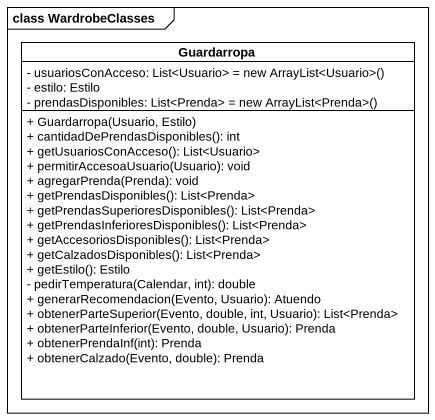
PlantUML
@startuml
mainframe class WardrobeClasses
hide circle
hide empty members
skinparam classAttributeIconSize 0
class Guardarropa {
  {field} - usuariosConAcceso: List<Usuario> = new ArrayList<Usuario>()
  - estilo: Estilo
  {field} - prendasDisponibles: List<Prenda> = new ArrayList<Prenda>()
  + Guardarropa(Usuario, Estilo)
  + cantidadDePrendasDisponibles(): int
  + getUsuariosConAcceso(): List<Usuario>
  + permitirAccesoaUsuario(Usuario): void
  + agregarPrenda(Prenda): void
  + getPrendasDisponibles(): List<Prenda>
  + getPrendasSuperioresDisponibles(): List<Prenda>
  + getPrendasInferioresDisponibles(): List<Prenda>
  + getAccesoriosDisponibles(): List<Prenda>
  + getCalzadosDisponibles(): List<Prenda>
  + getEstilo(): Estilo
  - pedirTemperatura(Calendar, int): double
  + generarRecomendacion(Evento, Usuario): Atuendo
  + obtenerParteSuperior(Evento, double, int, Usuario): List<Prenda>
  + obtenerParteInferior(Evento, double, Usuario): Prenda
  + obtenerPrendaInf(int): Prenda
  + obtenerCalzado(Evento, double): Prenda
}
@enduml
